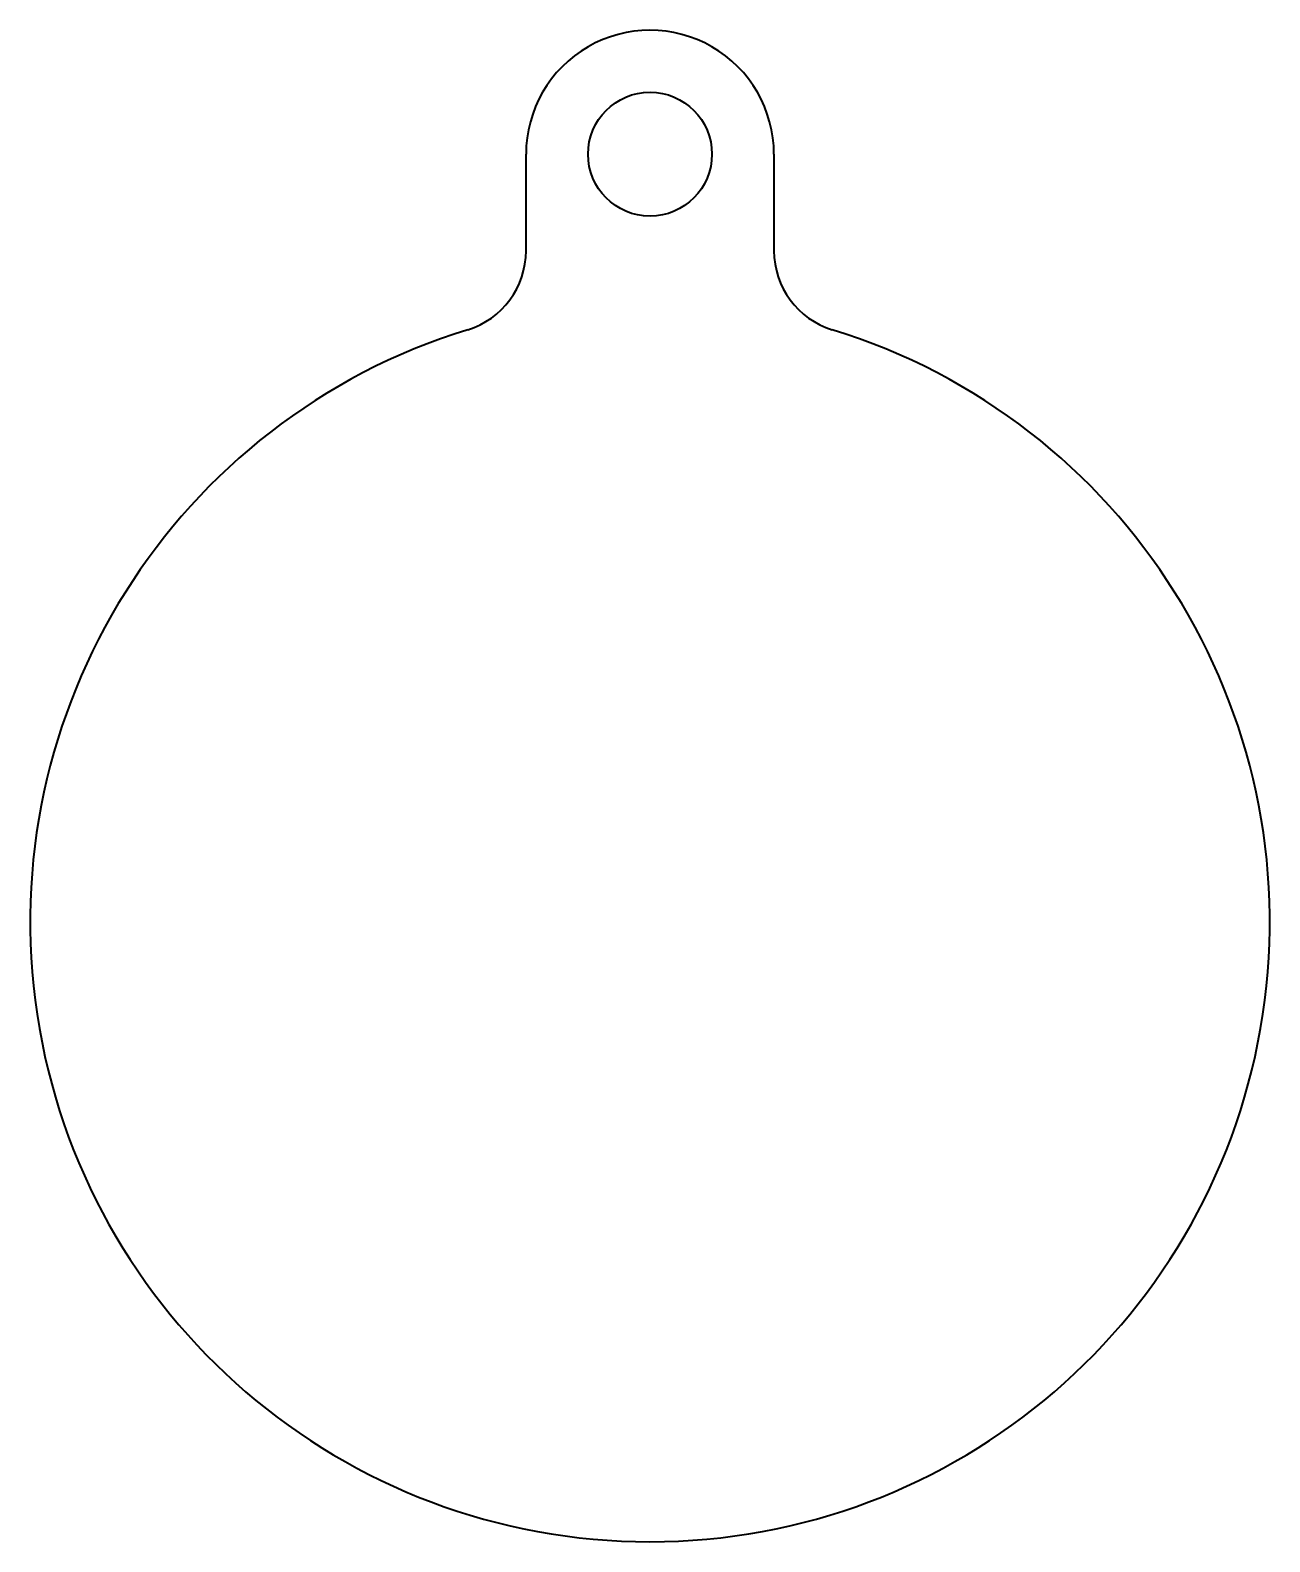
# Model space of a CAD drawing. Extents: x 162 to 192, y 106.7 to 143.3.
import ezdxf

# ---------------------------------------------------------------- set-up
doc = ezdxf.new("R2010")
doc.units = 0

msp = doc.modelspace()

# ---------------------------------------------------------------- linework, layer by layer
at = {"color": 7, "lineweight": 35, "ltscale": 0.058476}
for p, q in [((174, 137.954529), (174, 140.293564)), ((180, 140.293564), (180, 137.954529))]:
    msp.add_line(p, q, dxfattribs=at)
at = {"color": 7, "lineweight": 35}
msp.add_circle((177, 140.293564), 1.5, dxfattribs=at)
for centre, radius, start, end in [((177, 140.293564), 3, 0, 180.000005), ((172, 137.954529), 2, 287.104635, 0), ((182, 137.954529), 2, 180.000005, 252.895366), ((177, 121.706444), 15, 107.104634, 72.895365)]:
    msp.add_arc(centre, radius, start, end, dxfattribs=at)

doc.saveas('drawing.dxf')
